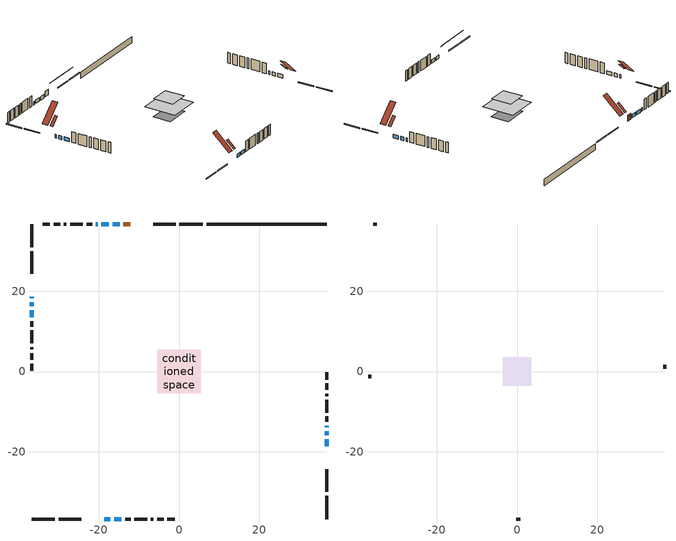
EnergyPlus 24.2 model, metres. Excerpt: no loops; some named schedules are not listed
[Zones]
conditioned space
 floor adiabatic (AdiabaticFloorConstruction): -5.47,-5.47 -5.47,5.47 5.47,5.47 5.47,-5.47 z1.62
 floor foundation (Slab1 construction): -4.34,-3.13 -4.34,3.13 4.34,3.13 4.34,-3.13 z-1.73
 wall outside (RimJoist1 construction): 5.93,36.74 0.1,36.74 / -36.74,-36.74 -30.91,-36.74 / -36.74,36.74 -36.74,30.91 / 36.74,-36.74 36.74,-30.91 z0.4:0.7
 wall outside (RimJoist2 construction): -0.83,36.74 -6.43,36.74 / -29.98,-36.74 -24.38,-36.74 / -36.74,29.98 -36.74,24.38 / 36.74,-29.98 36.74,-24.38 z0.4:0.7
 wall outside (AdiabaticWallConstruction 1): -12.17,36.74 -13.83,36.74 z0.4:2.43
 wall outside (AdiabaticWallConstruction): -18.63,-36.74 -17.08,-36.74 / -14.76,36.74 -16.54,36.74 / 36.74,-18.63 36.74,-16.85 / -36.74,18.63 -36.74,18.22 / -17.47,36.74 -19.31,36.74 / -20.24,36.74 -20.69,36.74 / 36.74,-15.93 36.74,-14.87 / 36.74,-13.95 36.74,-13.5 / -36.74,17.29 -36.74,16.22 / -36.74,15.3 -36.74,13.45 / -16.15,-36.74 -14.37,-36.74 z0.4:1.62
 wall outside (Wall1 construction): -21.61,36.74 -22.99,36.74 / -13.44,-36.74 -12.06,-36.74 / -36.74,12.53 -36.74,11.15 / 36.74,-12.57 36.74,-11.19 z0.4:4.06
 wall outside (Wall2 construction): -23.92,36.74 -27.13,36.74 / -11.14,-36.74 -7.92,-36.74 / -36.74,10.22 -36.74,7.01 / 36.74,-10.26 36.74,-7.05 z0.4:4.06
 wall outside (Wall3 construction): -28.06,36.74 -28.65,36.74 / -6.99,-36.74 -6.4,-36.74 / -36.74,6.08 -36.74,5.49 / 36.74,-6.12 36.74,-5.53 z0.4:4.06
 wall outside (Wall4 construction): -29.58,36.74 -31.25,36.74 / -5.47,-36.74 -3.8,-36.74 / -36.74,4.56 -36.74,2.89 / 36.74,-4.6 36.74,-2.93 z0.4:4.06
 wall outside (Wall5 construction): -32.18,36.74 -33.96,36.74 / -2.87,-36.74 -1.09,-36.74 / -36.74,1.96 -36.74,0.18 / 36.74,-2 36.74,-0.22 z0.4:4.06
 wall foundation (FoundationWall1 construction): 36.74,36.74 6.86,36.74 z-1.73:0.4
 window (WindowConstruction): -18.63,-36.74 -17.08,-36.74 z0.4:1.62
 window (WindowConstruction 8): -14.76,36.74 -16.54,36.74 z0.4:1.62
 window (WindowConstruction 9): 36.74,-18.63 36.74,-16.85 z0.4:1.62
 window (WindowConstruction 10): -36.74,18.63 -36.74,18.22 z0.4:1.62
 window (WindowConstruction 1): -17.47,36.74 -19.31,36.74 z0.4:1.62
 window (WindowConstruction 2): -20.24,36.74 -20.69,36.74 z0.4:1.62
 window (WindowConstruction 3): 36.74,-15.92 36.74,-14.87 z0.4:1.62
 window (WindowConstruction 4): 36.74,-13.94 36.74,-13.5 z0.4:1.62
 window (WindowConstruction 5): -36.74,17.29 -36.74,16.22 z0.4:1.62
 window (WindowConstruction 6): -36.74,15.3 -36.74,13.46 z0.4:1.62
 window (WindowConstruction 7): -16.15,-36.74 -14.37,-36.74 z0.4:1.62
 door (Door): -12.18,36.74 -13.83,36.74 z0.4:2.43
 ceiling adiabatic (AdiabaticFloorConstruction): 5.47,-5.47 5.47,5.47 -5.47,5.47 -5.47,-5.47 z1.62
 roof outside (Roof2 construction): -11.25,36.74,4.06 -11.25,34,6.56 -10.32,34,6.56 -10.32,36.74,4.06; -19.56,-36.74,4.06 -19.56,-34,6.56 -20.49,-34,6.56 -20.49,-36.74,4.06; -36.74,19.56,4.06 -34,19.56,6.56 -34,20.49,6.56 -36.74,20.49,4.06; 36.74,-19.56,4.06 34,-19.56,6.56 34,-20.49,6.56 36.74,-20.49,4.06
attic - vented
 floor to conditioned space (Floor1 construction Reversed): -3.49,-3.49 -3.49,3.49 3.49,3.49 3.49,-3.49 z4.06
 wall outside (Wall6 construction): -34.89,36.74 -35.81,36.74 / -0.16,-36.74 0.75,-36.74 / -36.74,-0.75 -36.74,-1.67 / 36.74,0.71 36.74,1.62 z0.4:4.06
 roof outside (Roof1 construction): -9.39,36.74,4.06 -9.39,30.75,9.55 -7.36,30.75,9.55 -7.36,36.74,4.06; -21.42,-36.74,4.06 -21.42,-30.75,9.55 -23.45,-30.75,9.55 -23.45,-36.74,4.06; -36.74,21.42,4.06 -30.75,21.42,9.55 -30.75,23.45,9.55 -36.74,23.45,4.06; 36.74,-21.42,4.06 30.75,-21.42,9.55 30.75,-23.45,9.55 36.74,-23.45,4.06
[Building]
Building 1: Terrain=Suburbs
[Site:Location]
Prince Albert AP_SK: Latitude {deg}=53.21; Longitude {deg}=-105.67; Time Zone {hr}=-6; Elevation {m}=428; Keep Site Location Information=Yes
[Site:GroundTemperature:Shallow]
-5.03068, -7.78458, -8.00512, -6.69825, -1.45193, 3.76996, 8.29705, 11.1649, 11.4085, 9.07601, 4.66436, -0.397337
[Site:WaterMainsTemperature]
Calculation Method=Schedule; Temperature Schedule=mains temperature schedule
[Material] Roughness=Rough; Thermal Absorptance=0.9
Name | Thickness {m} | Conductivity {W/m-K} | Density {kg/m3} | Specific Heat {J/kg-K} | Solar Absorptance | Visible Absorptance
asphalt or fiberglass shingles | 0.00635 | 0.162714 | 1121.4 | 1465.45 | 0.84 | 0.84
ceiling loosefill ins | 0.254 | 0.0480833 | 16.02 | 1046.75 | 0.7 | 0.7
ceiling stud and cavity | 0.1397 | 0.221611 | 65.682 | 1177.47 | 0.7 | 0.7
concrete 4.0 in. | 0.1016 | 1.803125 | 2242.8 | 837.4 | 0.7 | 0.7
concrete 8.0 in. | 0.2032 | 1.803125 | 2242.8 | 837.4 | 0.7 | 0.7
door material | 0.04445 | 0.188738 | 512.64 | 1214.23 | 0.7 | 0.7
floor covering | 0.0127 | 0.0433444 | 54.468 | 1339.84 | 0.6 | 0.6
floor rigid ins; wall rigid ins | 0.512978 | 0.029427 | 32.04 | 1214.23 | 0.7 | 0.7
floor stud and cavity | 0.1397 | 1.75129 | 37.0049 | 1207.88 | 0.7 | 0.7
furniture material conditioned space 1 | 0.1524 | 0.115458 | 640.8 | 1214.23 | 0.6 | 0.6
gypsum board | 0.0127 | 0.160291 | 801 | 837.4 | 0.6 | 0.6
osb sheathing 0.5 in. | 0.0127 | 0.115458 | 512.64 | 1214.23 | 0.7 | 0.7
osb sheathing 0.75 in. | 0.01905 | 0.115458 | 512.64 | 1214.23 | 0.7 | 0.7
osb sheathing 2.0 in. | 0.0508 | 0.115458 | 512.64 | 1214.23 | 0.7 | 0.7
rim joist stud and cavity | 0.0508 | 0.0495211 | 125.044 | 1163.47 | 0.6 | 0.6
rim joist stud and cavity 1 | 0.0508 | 0.271007 | 50.32683 | 1063.81 | 0.6 | 0.6
roof stud and cavity | 0.2032 | 0.15507 | 78.34581 | 1123.46 | 0.7 | 0.7
wall stud and cavity | 0.1397 | 1.20227 | 139.0536 | 1170.24 | 0.7 | 0.7
wall stud and cavity 1 | 0.1397 | 0.112697 | 139.0536 | 1170.24 | 0.7 | 0.7
wall stud and cavity 2 | 0.1397 | 1.1669 | 139.0536 | 1170.24 | 0.7 | 0.7
wall stud and cavity 3 | 0.1397 | 0.113341 | 139.0536 | 1170.24 | 0.7 | 0.7
wall stud and cavity 4 | 0.1397 | 0.113829 | 139.0536 | 1170.24 | 0.7 | 0.7
wall stud and cavity 5 | 0.0889 | 6.1454 | 50.32683 | 1063.81 | 0.6 | 0.6
wall stud and cavity 6 | 0.0889 | 0.380278 | 52.3479 | 1209.89 | 0.7 | 0.7
wall stud and cavity 7 | 0.0889 | 0.391764 | 83.0341 | 1211.67 | 0.7 | 0.7
wood siding | 0.0254 | 0.102417 | 544.68 | 1172.36 | 0 | 0
wood siding 1 | 0.00254 | 0.102417 | 544.68 | 1172.36 | 0 | 0
wood siding 2; wood siding 3; wood siding 4 | 0.0254 | 0.102417 | 544.68 | 1172.36 | 0.7 | 0.7
[WindowMaterial:SimpleGlazingSystem]
Name | U-Factor {W/m2-K} | Solar Heat Gain Coefficient
WindowMaterial | 2.78222 | 0.67
WindowMaterial 1 | 2.78563 | 0.68
WindowMaterial 2 | 2.75553 | 0.6
WindowMaterial 3 | 5.6621 | 0.74
WindowMaterial 4 | 2.77768 | 0.66
WindowMaterial 5 | 3.86047 | 0.68
WindowMaterial 6 | 1.765858 | 0.54
WindowMaterial 7 | 2.7561 | 0.6
[Construction]
AdiabaticFloorConstruction: floor stud and cavity, floor rigid ins, osb sheathing 0.75 in., floor covering
AdiabaticWallConstruction: wood siding 3, wall rigid ins, wall stud and cavity 6, gypsum board
AdiabaticWallConstruction 1: wood siding 4, wall rigid ins, wall stud and cavity 6, gypsum board
Door: door material
Floor1 construction Reversed: gypsum board, ceiling stud and cavity, ceiling loosefill ins
FoundationWall1 construction: concrete 8.0 in.
furniture construction conditioned space 1: furniture material conditioned space 1
PartitionWallConstruction: gypsum board, wall stud and cavity 7, gypsum board
RimJoist1 construction: wood siding 2, osb sheathing 2.0 in., rim joist stud and cavity
RimJoist2 construction: wood siding 2, rim joist stud and cavity 1
Roof1 construction: asphalt or fiberglass shingles
Roof2 construction: asphalt or fiberglass shingles, osb sheathing 0.75 in., roof stud and cavity, gypsum board
Slab1 construction: concrete 4.0 in.
Wall1 construction: wood siding, osb sheathing 0.5 in., wall stud and cavity, gypsum board
Wall2 construction: wood siding, osb sheathing 0.5 in., wall stud and cavity 1, gypsum board
Wall3 construction: wood siding, osb sheathing 0.5 in., wall stud and cavity 2, gypsum board
Wall4 construction: wood siding, osb sheathing 0.5 in., wall stud and cavity 3, gypsum board
Wall5 construction: wood siding, osb sheathing 0.5 in., wall stud and cavity 4, gypsum board
Wall6 construction: wood siding 1, wall stud and cavity 5
WindowConstruction: WindowMaterial
WindowConstruction 1; WindowConstruction 6: WindowMaterial 1
WindowConstruction 10: WindowMaterial 7
WindowConstruction 2; WindowConstruction 4: WindowMaterial 2
WindowConstruction 3: WindowMaterial 3
WindowConstruction 5: WindowMaterial 4
WindowConstruction 7; WindowConstruction 8: WindowMaterial 5
WindowConstruction 9: WindowMaterial 6
[Zone] Multiplier=1; Part of Total Floor Area=Yes
Name | Volume {m3}
attic - vented | 38.2511
conditioned space | 435.4
[Space]
Name | Zone | Volume {m3}
attic - vented 1 | attic - vented | 38.2511
conditioned space 1 | conditioned space | 435.4
[ZoneInfiltration:EffectiveLeakageArea]
infil attic - vented 1: Zone or Space=attic - vented 1; Schedule=Always On Discrete; Effective Air Leakage Area {cm2}=1718.12; Stack Coefficient=0.00063619; Wind Coefficient=1.70417e-05
[ZoneMixing]
whole house fan mix: Zone or Space=attic - vented; Schedule=Always On Continuous; Design Flow Rate Calculation Method=Flow/Zone; Design Flow Rate {m3/s}=0; Source Zone or Space=conditioned space
[SurfaceProperty:ExposedFoundationPerimeter]
Slab1: Exposed Perimeter Calculation Method=TotalExposedPerimeter; Total Exposed Perimeter {m}=29.88
[InternalMass] Zone or ZoneList=conditioned space; Space or SpaceList=conditioned space 1
Name | Construction | Surface Area {m2}
furniture mass conditioned space 1 | furniture construction conditioned space 1 | 69.6849
partition wall mass | PartitionWallConstruction | 174.212
[Lights]
interior lighting: Zone or ZoneList or Space or SpaceList=conditioned space 1; Schedule=interior lighting schedule; Design Level Calculation Method=LightingLevel; Lighting Level {W}=343.2; Return Air Fraction=0; Fraction Radiant=0.6; Fraction Visible=0.2; Fraction Replaceable=1
[People]
occupants: Zone or ZoneList or Space or SpaceList=conditioned space 1; Number of People Schedule=occupants schedule; Number of People Calculation Method=People; Number of People=3; Fraction Radiant=0.314171; Sensible Heat Fraction=0.56303; Activity Level Schedule=occupants activity schedule; Carbon Dioxide Generation Rate {m3/s-W}=0; Enable ASHRAE 55 Comfort Warnings=No; Mean Radiant Temperature Calculation Type=EnclosureAveraged
[ElectricEquipment] Zone or ZoneList or Space or SpaceList=conditioned space 1; Design Level Calculation Method=EquipmentLevel
Name | Schedule | Design Level {W} | Fraction Latent | Fraction Radiant | Fraction Lost
clothes dryer | clothes dryer schedule | 140.772 | 0.015 | 0.081 | 0.85
clothes washer | clothes washer schedule | 32.1985 | 0.03 | 0.162 | 0.7
cooking range | cooking range schedule | 215.147 | 0.08 | 0.432 | 0.2
dishwasher | dishwasher schedule | 66.8632 | 0.3 | 0.18 | 0.4
fridge | fridge schedule | 72.9452 | 0 | 0.6 | 0
mech vent house fan | mech vent house fan schedule | 0 | 0 | 0 | 1
mech vent house fan cfis | mech vent house fan cfis schedule | 0 | 0 | 0 | 0
misc plug loads | misc plug loads schedule | 494.7 | 0.045 | 0.513 | 0.1
whole house fan | Always On Discrete | 0 | 0 | 0 | 1
[OtherEquipment] Zone or ZoneList or Space or SpaceList=conditioned space 1; Design Level Calculation Method=EquipmentLevel
Name | Fuel Type | Schedule | Design Level {W} | Fraction Latent | Fraction Radiant | Fraction Lost
clothes dryer 1 | Electricity | clothes dryer schedule | 0 | 0.015 | 0.081 | 0.85
cooking range 1 | Electricity | cooking range schedule | 0 | 0.08 | 0.432 | 0.2
general water use latent | None | general water use schedule | 62.594 | 1 | 0 | 0
general water use sensible | None | general water use schedule | -61.6891 | 0 | 0.6 | 0
mech vent house fan latent load | None | Always On Discrete | 0 | 1 | 0 | 0
mech vent house fan sensible load | None | Always On Discrete | 0 | 0 | 0 | 0
water heater energy adjustment1 | NaturalGas | Always On Discrete | 0.01 | 0 | 0 | 1
[ZoneInfiltration:DesignFlowRate] Zone or ZoneList or Space or SpaceList=conditioned space 1; Schedule=Always On Discrete; Design Flow Rate Calculation Method=Flow/Zone; Design Flow Rate {m3/s}=0
infil flow; natural vent flow; whole house fan flow
[Foundation:Kiva]
Foundation Kiva 1: Initial Indoor Air Temperature {C}=21; Wall Height Above Grade {m}=0.399989; Wall Depth Below Slab {m}=0.2032
[Foundation:Kiva:Settings]
Soil Conductivity {W/m-K}=0.849921; Soil Density {kg/m3}=1842.3; Soil Specific Heat {J/kg-K}=418.7; Ground Solar Absorptivity=0.9; Ground Thermal Absorptivity=0.9; Ground Surface Roughness {m}=0.03; Far-Field Width {m}=40; Deep-Ground Boundary Condition=ZeroFlux; Deep-Ground Depth {m}=40; Minimum Cell Dimension {m}=0.2; Maximum Cell Growth Coefficient=3; Simulation Timestep=Timestep
[Exterior:Lights]
exterior lighting: Schedule=exterior lighting schedule; Design Level {W}=75.6
[Schedule:Constant]
Name | Hourly Value
Always On Continuous; mech vent house fan schedule; mech vent house fan cfis schedule; Always On Discrete | 1
occupants activity schedule | 117.228
fridge schedule | 0
[Schedule:Day:Interval]
interior lighting schedule day: No, 01:00, 0.108182, 04:00, 0.0901515, 05:00, 0.0991667, 06:00, 0.162273, 07:00, 0.270455, 08:00, 0.342576, 10:00, 0.369621, 11:00, 0.351591, 12:00, 0.333561, 13:00, 0.324545, 14:00, 0.31553, 15:00, 0.333561, 16:00, 0.369621, 17:00, 0.450758, 18:00, 0.585985, 19:00, 0.775303, 20:00, 0.955606, 21:00, 0.991667, 22:00, 0.712197, 23:00, 0.360606, 24:00, 0.162273
interior lighting schedule default day: No, 24:00, 0
[Schedule:Week:Daily]
interior lighting schedule Week Rule - Jan1-Jan27: interior lighting schedule day, interior lighting schedule day, interior lighting schedule day, interior lighting schedule day, interior lighting schedule day, interior lighting schedule day, interior lighting schedule day, interior lighting schedule default day, interior lighting schedule default day, interior lighting schedule default day, interior lighting schedule default day, interior lighting schedule default day
interior lighting schedule Week Rule - Jan28-Feb3: interior lighting schedule day, interior lighting schedule day, interior lighting schedule day, interior lighting schedule day, interior lighting schedule day 1, interior lighting schedule day 1, interior lighting schedule day 1, interior lighting schedule default day, interior lighting schedule default day, interior lighting schedule default day, interior lighting schedule default day, interior lighting schedule default day
interior lighting schedule Week Rule - Feb4-Feb24: interior lighting schedule day 1, interior lighting schedule day 1, interior lighting schedule day 1, interior lighting schedule day 1, interior lighting schedule day 1, interior lighting schedule day 1, interior lighting schedule day 1, interior lighting schedule default day, interior lighting schedule default day, interior lighting schedule default day, interior lighting schedule default day, interior lighting schedule default day
interior lighting schedule Week Rule - Feb25-Mar3: interior lighting schedule day 1, interior lighting schedule day 1, interior lighting schedule day 1, interior lighting schedule day 1, interior lighting schedule day 2, interior lighting schedule day 2, interior lighting schedule day 2, interior lighting schedule default day, interior lighting schedule default day, interior lighting schedule default day, interior lighting schedule default day, interior lighting schedule default day
interior lighting schedule Week Rule - Mar4-Mar31: interior lighting schedule day 2, interior lighting schedule day 2, interior lighting schedule day 2, interior lighting schedule day 2, interior lighting schedule day 2, interior lighting schedule day 2, interior lighting schedule day 2, interior lighting schedule default day, interior lighting schedule default day, interior lighting schedule default day, interior lighting schedule default day, interior lighting schedule default day
interior lighting schedule Week Rule - Apr1-Apr28: interior lighting schedule day 3, interior lighting schedule day 3, interior lighting schedule day 3, interior lighting schedule day 3, interior lighting schedule day 3, interior lighting schedule day 3, interior lighting schedule day 3, interior lighting schedule default day, interior lighting schedule default day, interior lighting schedule default day, interior lighting schedule default day, interior lighting schedule default day
interior lighting schedule Week Rule - Apr29-May5: interior lighting schedule day 3, interior lighting schedule day 3, interior lighting schedule day 4, interior lighting schedule day 4, interior lighting schedule day 4, interior lighting schedule day 4, interior lighting schedule day 4, interior lighting schedule default day, interior lighting schedule default day, interior lighting schedule default day, interior lighting schedule default day, interior lighting schedule default day
interior lighting schedule Week Rule - May6-May26: interior lighting schedule day 4, interior lighting schedule day 4, interior lighting schedule day 4, interior lighting schedule day 4, interior lighting schedule day 4, interior lighting schedule day 4, interior lighting schedule day 4, interior lighting schedule default day, interior lighting schedule default day, interior lighting schedule default day, interior lighting schedule default day, interior lighting schedule default day
interior lighting schedule Week Rule - May27-Jun2: interior lighting schedule day 4, interior lighting schedule day 4, interior lighting schedule day 4, interior lighting schedule day 4, interior lighting schedule day 4, interior lighting schedule day 5, interior lighting schedule day 5, interior lighting schedule default day, interior lighting schedule default day, interior lighting schedule default day, interior lighting schedule default day, interior lighting schedule default day
interior lighting schedule Week Rule - Jun3-Jun30: interior lighting schedule day 5, interior lighting schedule day 5, interior lighting schedule day 5, interior lighting schedule day 5, interior lighting schedule day 5, interior lighting schedule day 5, interior lighting schedule day 5, interior lighting schedule default day, interior lighting schedule default day, interior lighting schedule default day, interior lighting schedule default day, interior lighting schedule default day
interior lighting schedule Week Rule - Jul1-Jul28: interior lighting schedule day 6, interior lighting schedule day 6, interior lighting schedule day 6, interior lighting schedule day 6, interior lighting schedule day 6, interior lighting schedule day 6, interior lighting schedule day 6, interior lighting schedule default day, interior lighting schedule default day, interior lighting schedule default day, interior lighting schedule default day, interior lighting schedule default day
interior lighting schedule Week Rule - Jul29-Aug4: interior lighting schedule day 6, interior lighting schedule day 6, interior lighting schedule day 6, interior lighting schedule day 7, interior lighting schedule day 7, interior lighting schedule day 7, interior lighting schedule day 7, interior lighting schedule default day, interior lighting schedule default day, interior lighting schedule default day, interior lighting schedule default day, interior lighting schedule default day
interior lighting schedule Week Rule - Aug5-Aug25: interior lighting schedule day 7, interior lighting schedule day 7, interior lighting schedule day 7, interior lighting schedule day 7, interior lighting schedule day 7, interior lighting schedule day 7, interior lighting schedule day 7, interior lighting schedule default day, interior lighting schedule default day, interior lighting schedule default day, interior lighting schedule default day, interior lighting schedule default day
interior lighting schedule Week Rule - Aug26-Sep1: interior lighting schedule day 7, interior lighting schedule day 7, interior lighting schedule day 7, interior lighting schedule day 7, interior lighting schedule day 7, interior lighting schedule day 7, interior lighting schedule day 8, interior lighting schedule default day, interior lighting schedule default day, interior lighting schedule default day, interior lighting schedule default day, interior lighting schedule default day
interior lighting schedule Week Rule - Sep2-Sep29: interior lighting schedule day 8, interior lighting schedule day 8, interior lighting schedule day 8, interior lighting schedule day 8, interior lighting schedule day 8, interior lighting schedule day 8, interior lighting schedule day 8, interior lighting schedule default day, interior lighting schedule default day, interior lighting schedule default day, interior lighting schedule default day, interior lighting schedule default day
interior lighting schedule Week Rule - Sep30-Oct6: interior lighting schedule day 8, interior lighting schedule day 9, interior lighting schedule day 9, interior lighting schedule day 9, interior lighting schedule day 9, interior lighting schedule day 9, interior lighting schedule day 9, interior lighting schedule default day, interior lighting schedule default day, interior lighting schedule default day, interior lighting schedule default day, interior lighting schedule default day
interior lighting schedule Week Rule - Oct7-Oct27: interior lighting schedule day 9, interior lighting schedule day 9, interior lighting schedule day 9, interior lighting schedule day 9, interior lighting schedule day 9, interior lighting schedule day 9, interior lighting schedule day 9, interior lighting schedule default day, interior lighting schedule default day, interior lighting schedule default day, interior lighting schedule default day, interior lighting schedule default day
interior lighting schedule Week Rule - Oct28-Nov3: interior lighting schedule day 9, interior lighting schedule day 9, interior lighting schedule day 9, interior lighting schedule day 9, interior lighting schedule day 10, interior lighting schedule day 10, interior lighting schedule day 10, interior lighting schedule default day, interior lighting schedule default day, interior lighting schedule default day, interior lighting schedule default day, interior lighting schedule default day
interior lighting schedule Week Rule - Nov4-Nov24: interior lighting schedule day 10, interior lighting schedule day 10, interior lighting schedule day 10, interior lighting schedule day 10, interior lighting schedule day 10, interior lighting schedule day 10, interior lighting schedule day 10, interior lighting schedule default day, interior lighting schedule default day, interior lighting schedule default day, interior lighting schedule default day, interior lighting schedule default day
interior lighting schedule Week Rule - Nov25-Dec1: interior lighting schedule day 10, interior lighting schedule day 10, interior lighting schedule day 10, interior lighting schedule day 10, interior lighting schedule day 10, interior lighting schedule day 10, interior lighting schedule day 11, interior lighting schedule default day, interior lighting schedule default day, interior lighting schedule default day, interior lighting schedule default day, interior lighting schedule default day
interior lighting schedule Week Rule - Dec2-Dec31: interior lighting schedule day 11, interior lighting schedule day 11, interior lighting schedule day 11, interior lighting schedule day 11, interior lighting schedule day 11, interior lighting schedule day 11, interior lighting schedule day 11, interior lighting schedule default day, interior lighting schedule default day, interior lighting schedule default day, interior lighting schedule default day, interior lighting schedule default day
occupants schedule Week Rule - Jan1-Dec31: occupants schedule day, occupants schedule day, occupants schedule day, occupants schedule day, occupants schedule day, occupants schedule day, occupants schedule day, occupants schedule default day, occupants schedule default day, occupants schedule default day, occupants schedule default day, occupants schedule default day
clothes dryer schedule Week Rule - Jan1-Dec31: clothes dryer schedule day, clothes dryer schedule day, clothes dryer schedule day, clothes dryer schedule day, clothes dryer schedule day, clothes dryer schedule day, clothes dryer schedule day, clothes dryer schedule default day, clothes dryer schedule default day, clothes dryer schedule default day, clothes dryer schedule default day, clothes dryer schedule default day
clothes washer schedule Week Rule - Jan1-Dec31: clothes washer schedule day, clothes washer schedule day, clothes washer schedule day, clothes washer schedule day, clothes washer schedule day, clothes washer schedule day, clothes washer schedule day, clothes washer schedule default day, clothes washer schedule default day, clothes washer schedule default day, clothes washer schedule default day, clothes washer schedule default day
cooking range schedule Week Rule - Jan1-Dec31: cooking range schedule day, cooking range schedule day, cooking range schedule day, cooking range schedule day, cooking range schedule day, cooking range schedule day, cooking range schedule day, cooking range schedule default day, cooking range schedule default day, cooking range schedule default day, cooking range schedule default day, cooking range schedule default day
dishwasher schedule Week Rule - Jan1-Dec31: dishwasher schedule day, dishwasher schedule day, dishwasher schedule day, dishwasher schedule day, dishwasher schedule day, dishwasher schedule day, dishwasher schedule day, dishwasher schedule default day, dishwasher schedule default day, dishwasher schedule default day, dishwasher schedule default day, dishwasher schedule default day
misc plug loads schedule Week Rule - Jan1-Dec31: misc plug loads schedule day, misc plug loads schedule day, misc plug loads schedule day, misc plug loads schedule day, misc plug loads schedule day, misc plug loads schedule day, misc plug loads schedule day, misc plug loads schedule default day, misc plug loads schedule default day, misc plug loads schedule default day, misc plug loads schedule default day, misc plug loads schedule default day
general water use schedule Week Rule - Jan1-Dec31: general water use schedule day, general water use schedule day, general water use schedule day, general water use schedule day, general water use schedule day, general water use schedule day, general water use schedule day, general water use schedule default day, general water use schedule default day, general water use schedule default day, general water use schedule default day, general water use schedule default day
exterior lighting schedule Week Rule - Jan1-Jan27: exterior lighting schedule day, exterior lighting schedule day, exterior lighting schedule day, exterior lighting schedule day, exterior lighting schedule day, exterior lighting schedule day, exterior lighting schedule day, exterior lighting schedule default day, exterior lighting schedule default day, exterior lighting schedule default day, exterior lighting schedule default day, exterior lighting schedule default day
exterior lighting schedule Week Rule - Jan28-Feb3: exterior lighting schedule day, exterior lighting schedule day, exterior lighting schedule day, exterior lighting schedule day, exterior lighting schedule day 1, exterior lighting schedule day 1, exterior lighting schedule day 1, exterior lighting schedule default day, exterior lighting schedule default day, exterior lighting schedule default day, exterior lighting schedule default day, exterior lighting schedule default day
exterior lighting schedule Week Rule - Feb4-Feb24: exterior lighting schedule day 1, exterior lighting schedule day 1, exterior lighting schedule day 1, exterior lighting schedule day 1, exterior lighting schedule day 1, exterior lighting schedule day 1, exterior lighting schedule day 1, exterior lighting schedule default day, exterior lighting schedule default day, exterior lighting schedule default day, exterior lighting schedule default day, exterior lighting schedule default day
exterior lighting schedule Week Rule - Feb25-Mar3: exterior lighting schedule day 1, exterior lighting schedule day 1, exterior lighting schedule day 1, exterior lighting schedule day 1, exterior lighting schedule day 2, exterior lighting schedule day 2, exterior lighting schedule day 2, exterior lighting schedule default day, exterior lighting schedule default day, exterior lighting schedule default day, exterior lighting schedule default day, exterior lighting schedule default day
exterior lighting schedule Week Rule - Mar4-Mar31: exterior lighting schedule day 2, exterior lighting schedule day 2, exterior lighting schedule day 2, exterior lighting schedule day 2, exterior lighting schedule day 2, exterior lighting schedule day 2, exterior lighting schedule day 2, exterior lighting schedule default day, exterior lighting schedule default day, exterior lighting schedule default day, exterior lighting schedule default day, exterior lighting schedule default day
exterior lighting schedule Week Rule - Apr1-Apr28: exterior lighting schedule day 3, exterior lighting schedule day 3, exterior lighting schedule day 3, exterior lighting schedule day 3, exterior lighting schedule day 3, exterior lighting schedule day 3, exterior lighting schedule day 3, exterior lighting schedule default day, exterior lighting schedule default day, exterior lighting schedule default day, exterior lighting schedule default day, exterior lighting schedule default day
exterior lighting schedule Week Rule - Apr29-May5: exterior lighting schedule day 3, exterior lighting schedule day 3, exterior lighting schedule day 4, exterior lighting schedule day 4, exterior lighting schedule day 4, exterior lighting schedule day 4, exterior lighting schedule day 4, exterior lighting schedule default day, exterior lighting schedule default day, exterior lighting schedule default day, exterior lighting schedule default day, exterior lighting schedule default day
exterior lighting schedule Week Rule - May6-May26: exterior lighting schedule day 4, exterior lighting schedule day 4, exterior lighting schedule day 4, exterior lighting schedule day 4, exterior lighting schedule day 4, exterior lighting schedule day 4, exterior lighting schedule day 4, exterior lighting schedule default day, exterior lighting schedule default day, exterior lighting schedule default day, exterior lighting schedule default day, exterior lighting schedule default day
exterior lighting schedule Week Rule - May27-Jun2: exterior lighting schedule day 4, exterior lighting schedule day 4, exterior lighting schedule day 4, exterior lighting schedule day 4, exterior lighting schedule day 4, exterior lighting schedule day 5, exterior lighting schedule day 5, exterior lighting schedule default day, exterior lighting schedule default day, exterior lighting schedule default day, exterior lighting schedule default day, exterior lighting schedule default day
exterior lighting schedule Week Rule - Jun3-Jun30: exterior lighting schedule day 5, exterior lighting schedule day 5, exterior lighting schedule day 5, exterior lighting schedule day 5, exterior lighting schedule day 5, exterior lighting schedule day 5, exterior lighting schedule day 5, exterior lighting schedule default day, exterior lighting schedule default day, exterior lighting schedule default day, exterior lighting schedule default day, exterior lighting schedule default day
exterior lighting schedule Week Rule - Jul1-Jul28: exterior lighting schedule day 6, exterior lighting schedule day 6, exterior lighting schedule day 6, exterior lighting schedule day 6, exterior lighting schedule day 6, exterior lighting schedule day 6, exterior lighting schedule day 6, exterior lighting schedule default day, exterior lighting schedule default day, exterior lighting schedule default day, exterior lighting schedule default day, exterior lighting schedule default day
exterior lighting schedule Week Rule - Jul29-Aug4: exterior lighting schedule day 6, exterior lighting schedule day 6, exterior lighting schedule day 6, exterior lighting schedule day 7, exterior lighting schedule day 7, exterior lighting schedule day 7, exterior lighting schedule day 7, exterior lighting schedule default day, exterior lighting schedule default day, exterior lighting schedule default day, exterior lighting schedule default day, exterior lighting schedule default day
exterior lighting schedule Week Rule - Aug5-Aug25: exterior lighting schedule day 7, exterior lighting schedule day 7, exterior lighting schedule day 7, exterior lighting schedule day 7, exterior lighting schedule day 7, exterior lighting schedule day 7, exterior lighting schedule day 7, exterior lighting schedule default day, exterior lighting schedule default day, exterior lighting schedule default day, exterior lighting schedule default day, exterior lighting schedule default day
exterior lighting schedule Week Rule - Aug26-Sep1: exterior lighting schedule day 7, exterior lighting schedule day 7, exterior lighting schedule day 7, exterior lighting schedule day 7, exterior lighting schedule day 7, exterior lighting schedule day 7, exterior lighting schedule day 8, exterior lighting schedule default day, exterior lighting schedule default day, exterior lighting schedule default day, exterior lighting schedule default day, exterior lighting schedule default day
exterior lighting schedule Week Rule - Sep2-Sep29: exterior lighting schedule day 8, exterior lighting schedule day 8, exterior lighting schedule day 8, exterior lighting schedule day 8, exterior lighting schedule day 8, exterior lighting schedule day 8, exterior lighting schedule day 8, exterior lighting schedule default day, exterior lighting schedule default day, exterior lighting schedule default day, exterior lighting schedule default day, exterior lighting schedule default day
exterior lighting schedule Week Rule - Sep30-Oct6: exterior lighting schedule day 8, exterior lighting schedule day 9, exterior lighting schedule day 9, exterior lighting schedule day 9, exterior lighting schedule day 9, exterior lighting schedule day 9, exterior lighting schedule day 9, exterior lighting schedule default day, exterior lighting schedule default day, exterior lighting schedule default day, exterior lighting schedule default day, exterior lighting schedule default day
exterior lighting schedule Week Rule - Oct7-Oct27: exterior lighting schedule day 9, exterior lighting schedule day 9, exterior lighting schedule day 9, exterior lighting schedule day 9, exterior lighting schedule day 9, exterior lighting schedule day 9, exterior lighting schedule day 9, exterior lighting schedule default day, exterior lighting schedule default day, exterior lighting schedule default day, exterior lighting schedule default day, exterior lighting schedule default day
exterior lighting schedule Week Rule - Oct28-Nov3: exterior lighting schedule day 9, exterior lighting schedule day 9, exterior lighting schedule day 9, exterior lighting schedule day 9, exterior lighting schedule day 10, exterior lighting schedule day 10, exterior lighting schedule day 10, exterior lighting schedule default day, exterior lighting schedule default day, exterior lighting schedule default day, exterior lighting schedule default day, exterior lighting schedule default day
exterior lighting schedule Week Rule - Nov4-Nov24: exterior lighting schedule day 10, exterior lighting schedule day 10, exterior lighting schedule day 10, exterior lighting schedule day 10, exterior lighting schedule day 10, exterior lighting schedule day 10, exterior lighting schedule day 10, exterior lighting schedule default day, exterior lighting schedule default day, exterior lighting schedule default day, exterior lighting schedule default day, exterior lighting schedule default day
exterior lighting schedule Week Rule - Nov25-Dec1: exterior lighting schedule day 10, exterior lighting schedule day 10, exterior lighting schedule day 10, exterior lighting schedule day 10, exterior lighting schedule day 10, exterior lighting schedule day 10, exterior lighting schedule day 11, exterior lighting schedule default day, exterior lighting schedule default day, exterior lighting schedule default day, exterior lighting schedule default day, exterior lighting schedule default day
exterior lighting schedule Week Rule - Dec2-Dec31: exterior lighting schedule day 11, exterior lighting schedule day 11, exterior lighting schedule day 11, exterior lighting schedule day 11, exterior lighting schedule day 11, exterior lighting schedule day 11, exterior lighting schedule day 11, exterior lighting schedule default day, exterior lighting schedule default day, exterior lighting schedule default day, exterior lighting schedule default day, exterior lighting schedule default day
[Schedule:Year]
interior lighting schedule: interior lighting schedule Week Rule - Jan1-Jan27, 1, 1, 1, 27, interior lighting schedule Week Rule - Jan28-Feb3, 1, 28, 2, 3, interior lighting schedule Week Rule - Feb4-Feb24, 2, 4, 2, 24, interior lighting schedule Week Rule - Feb25-Mar3, 2, 25, 3, 3, interior lighting schedule Week Rule - Mar4-Mar31, 3, 4, 3, 31, interior lighting schedule Week Rule - Apr1-Apr28, 4, 1, 4, 28, interior lighting schedule Week Rule - Apr29-May5, 4, 29, 5, 5, interior lighting schedule Week Rule - May6-May26, 5, 6, 5, 26, interior lighting schedule Week Rule - May27-Jun2, 5, 27, 6, 2, interior lighting schedule Week Rule - Jun3-Jun30, 6, 3, 6, 30, interior lighting schedule Week Rule - Jul1-Jul28, 7, 1, 7, 28, interior lighting schedule Week Rule - Jul29-Aug4, 7, 29, 8, 4, interior lighting schedule Week Rule - Aug5-Aug25, 8, 5, 8, 25, interior lighting schedule Week Rule - Aug26-Sep1, 8, 26, 9, 1, interior lighting schedule Week Rule - Sep2-Sep29, 9, 2, 9, 29, interior lighting schedule Week Rule - Sep30-Oct6, 9, 30, 10, 6, interior lighting schedule Week Rule - Oct7-Oct27, 10, 7, 10, 27, interior lighting schedule Week Rule - Oct28-Nov3, 10, 28, 11, 3, interior lighting schedule Week Rule - Nov4-Nov24, 11, 4, 11, 24, interior lighting schedule Week Rule - Nov25-Dec1, 11, 25, 12, 1, interior lighting schedule Week Rule - Dec2-Dec31, 12, 2, 12, 31
occupants schedule: occupants schedule Week Rule - Jan1-Dec31, 1, 1, 12, 31
clothes dryer schedule: clothes dryer schedule Week Rule - Jan1-Dec31, 1, 1, 12, 31
clothes washer schedule: clothes washer schedule Week Rule - Jan1-Dec31, 1, 1, 12, 31
cooking range schedule: cooking range schedule Week Rule - Jan1-Dec31, 1, 1, 12, 31
dishwasher schedule: dishwasher schedule Week Rule - Jan1-Dec31, 1, 1, 12, 31
misc plug loads schedule: misc plug loads schedule Week Rule - Jan1-Dec31, 1, 1, 12, 31
general water use schedule: general water use schedule Week Rule - Jan1-Dec31, 1, 1, 12, 31
exterior lighting schedule: exterior lighting schedule Week Rule - Jan1-Jan27, 1, 1, 1, 27, exterior lighting schedule Week Rule - Jan28-Feb3, 1, 28, 2, 3, exterior lighting schedule Week Rule - Feb4-Feb24, 2, 4, 2, 24, exterior lighting schedule Week Rule - Feb25-Mar3, 2, 25, 3, 3, exterior lighting schedule Week Rule - Mar4-Mar31, 3, 4, 3, 31, exterior lighting schedule Week Rule - Apr1-Apr28, 4, 1, 4, 28, exterior lighting schedule Week Rule - Apr29-May5, 4, 29, 5, 5, exterior lighting schedule Week Rule - May6-May26, 5, 6, 5, 26, exterior lighting schedule Week Rule - May27-Jun2, 5, 27, 6, 2, exterior lighting schedule Week Rule - Jun3-Jun30, 6, 3, 6, 30, exterior lighting schedule Week Rule - Jul1-Jul28, 7, 1, 7, 28, exterior lighting schedule Week Rule - Jul29-Aug4, 7, 29, 8, 4, exterior lighting schedule Week Rule - Aug5-Aug25, 8, 5, 8, 25, exterior lighting schedule Week Rule - Aug26-Sep1, 8, 26, 9, 1, exterior lighting schedule Week Rule - Sep2-Sep29, 9, 2, 9, 29, exterior lighting schedule Week Rule - Sep30-Oct6, 9, 30, 10, 6, exterior lighting schedule Week Rule - Oct7-Oct27, 10, 7, 10, 27, exterior lighting schedule Week Rule - Oct28-Nov3, 10, 28, 11, 3, exterior lighting schedule Week Rule - Nov4-Nov24, 11, 4, 11, 24, exterior lighting schedule Week Rule - Nov25-Dec1, 11, 25, 12, 1, exterior lighting schedule Week Rule - Dec2-Dec31, 12, 2, 12, 31
[Schedule:Compact]
mains temperature schedule: Through: 01/01, For: AllDays, Until: 24:00, 1.89278, Through: 01/02, For: AllDays, Until: 24:00, 1.81278, Through: 01/03, For: AllDays, Until: 24:00, 1.73389, Through: 01/04, For: AllDays, Until: 24:00, 1.65611, Through: 01/05, For: AllDays, Until: 24:00, 1.57889, Through: 01/06, For: AllDays, Until: 24:00, 1.50278, Through: 01/07, For: AllDays, Until: 24:00, 1.42722, Through: 01/08, For: AllDays, Until: 24:00, 1.35333, Through: 01/09, For: AllDays, Until: 24:00, 1.28056, Through: 01/10, For: AllDays, Until: 24:00, 1.20833, Through: 01/11, For: AllDays, Until: 24:00, 1.13722, Through: 01/12, For: AllDays, Until: 24:00, 1.06778, Through: 01/13, For: AllDays, Until: 24:00, 0.998889, Through: 01/14, For: AllDays, Until: 24:00, 0.931667, Through: 01/15, For: AllDays, Until: 24:00, 0.865, Through: 01/16, For: AllDays, Until: 24:00, 0.8, Through: 01/17, For: AllDays, Until: 24:00, 0.736111, Through: 01/18, For: AllDays, Until: 24:00, 0.673333, Through: 01/19, For: AllDays, Until: 24:00, 0.611667, Through: 01/20, For: AllDays, Until: 24:00, 0.551667, Through: 01/21, For: AllDays, Until: 24:00, 0.492778, Through: 01/22, For: AllDays, Until: 24:00, 0.435, Through: 01/23, For: AllDays, Until: 24:00, 0.378333, Through: 01/24, For: AllDays, Until: 24:00, 0.323333, Through: 01/25, For: AllDays, Until: 24:00, 0.27, Through: 01/26, For: AllDays, Until: 24:00, 0.217778, Through: 01/27, For: AllDays, Until: 24:00, 0.166667, Through: 01/28, For: AllDays, Until: 24:00, 0.117222, Through: 01/29, For: AllDays, Until: 24:00, 0.0688889, Through: 01/30, For: AllDays, Until: 24:00, 0.0222222, Through: 01/31, For: AllDays, Until: 24:00, 0, Through: 02/01, For: AllDays, Until: 24:00, 0, Through: 02/02, For: AllDays, Until: 24:00, 0, Through: 02/03, For: AllDays, Until: 24:00, 0, Through: 02/04, For: AllDays, Until: 24:00, 0, Through: 02/05, For: AllDays, Until: 24:00, 0, Through: 02/06, For: AllDays, Until: 24:00, 0, Through: 02/07, For: AllDays, Until: 24:00, 0, Through: 02/08, For: AllDays, Until: 24:00, 0, Through: 02/09, For: AllDays, Until: 24:00, 0, Through: 02/10, For: AllDays, Until: 24:00, 0, Through: 02/11, For: AllDays, Until: 24:00, 0, Through: 02/12, For: AllDays, Until: 24:00, 0, Through: 02/13, For: AllDays, Until: 24:00, 0, Through: 02/14, For: AllDays, Until: 24:00, 0, Through: 02/15, For: AllDays, Until: 24:00, 0, Through: 02/16, For: AllDays, Until: 24:00, 0, Through: 02/17, For: AllDays, Until: 24:00, 0, Through: 02/18, For: AllDays, Until: 24:00, 0, Through: 02/19, For: AllDays, Until: 24:00, 0, Through: 02/20, For: AllDays, Until: 24:00, 0, Through: 02/21, For: AllDays, Until: 24:00, 0, Through: 02/22, For: AllDays, Until: 24:00, 0, Through: 02/23, For: AllDays, Until: 24:00, 0, Through: 02/24, For: AllDays, Until: 24:00, 0, Through: 02/25, For: AllDays, Until: 24:00, 0, Through: 02/26, For: AllDays, Until: 24:00, 0, Through: 02/27, For: AllDays, Until: 24:00, 0, Through: 02/28, For: AllDays, Until: 24:00, 0, Through: 03/01, For: AllDays, Until: 24:00, 0, Through: 03/02, For: AllDays, Until: 24:00, 0, Through: 03/03, For: AllDays, Until: 24:00, 0, Through: 03/04, For: AllDays, Until: 24:00, 0, Through: 03/05, For: AllDays, Until: 24:00, 0, Through: 03/06, For: AllDays, Until: 24:00, 0, Through: 03/07, For: AllDays, Until: 24:00, 0, Through: 03/08, For: AllDays, Until: 24:00, 0, Through: 03/09, For: AllDays, Until: 24:00, 0, Through: 03/10, For: AllDays, Until: 24:00, 0, Through: 03/11, For: AllDays, Until: 24:00, 0, Through: 03/12, For: AllDays, Until: 24:00, 0, Through: 03/13, For: AllDays, Until: 24:00, 0, Through: 03/14, For: AllDays, Until: 24:00, 0, Through: 03/15, For: AllDays, Until: 24:00, 0, Through: 03/16, For: AllDays, Until: 24:00, 0, Through: 03/17, For: AllDays, Until: 24:00, 0, Through: 03/18, For: AllDays, Until: 24:00, 0, Through: 03/19, For: AllDays, Until: 24:00, 0, Through: 03/20, For: AllDays, Until: 24:00, 0, Through: 03/21, For: AllDays, Until: 24:00, 0, Through: 03/22, For: AllDays, Until: 24:00, 0, Through: 03/23, For: AllDays, Until: 24:00, 0, Through: 03/24, For: AllDays, Until: 24:00, 0, Through: 03/25, For: AllDays, Until: 24:00, 0, Through: 03/26, For: AllDays, Until: 24:00, 0, Through: 03/27, For: AllDays, Until: 24:00, 0, Through: 03/28, For: AllDays, Until: 24:00, 0, Through: 03/29, For: AllDays, Until: 24:00, 0.00222222, Through: 03/30, For: AllDays, Until: 24:00, 0.0483333, Through: 03/31, For: AllDays, Until: 24:00, 0.0961111, Through: 04/01, For: AllDays, Until: 24:00, 0.145, Through: 04/02, For: AllDays, Until: 24:00, 0.195, Through: 04/03, For: AllDays, Until: 24:00, 0.246667, Through: 04/04, For: AllDays, Until: 24:00, 0.3, Through: 04/05, For: AllDays, Until: 24:00, 0.354444, Through: 04/06, For: AllDays, Until: 24:00, 0.41, Through: 04/07, For: AllDays, Until: 24:00, 0.467222, Through: 04/08, For: AllDays, Until: 24:00, 0.525556, Through: 04/09, For: AllDays, Until: 24:00, 0.585, Through: 04/10, For: AllDays, Until: 24:00, 0.646111, Through: 04/11, For: AllDays, Until: 24:00, 0.708333, Through: 04/12, For: AllDays, Until: 24:00, 0.771667, Through: 04/13, For: AllDays, Until: 24:00, 0.836111, Through: 04/14, For: AllDays, Until: 24:00, 0.902222, Through: 04/15, For: AllDays, Until: 24:00, 0.968889, Through: 04/16, For: AllDays, Until: 24:00, 1.03722, Through: 04/17, For: AllDays, Until: 24:00, 1.10667, Through: 04/18, For: AllDays, Until: 24:00, 1.17722, Through: 04/19, For: AllDays, Until: 24:00, 1.24833, Through: 04/20, For: AllDays, Until: 24:00, 1.32111, Through: 04/21, For: AllDays, Until: 24:00, 1.395, Through: 04/22, For: AllDays, Until: 24:00, 1.46944, Through: 04/23, For: AllDays, Until: 24:00, 1.545, Through: 04/24, For: AllDays, Until: 24:00, 1.62167, Through: 04/25, For: AllDays, Until: 24:00, 1.69944, Through: 04/26, For: AllDays, Until: 24:00, 1.77833, Through: 04/27, For: AllDays, Until: 24:00, 1.85778, Through: 04/28, For: AllDays, Until: 24:00, 1.93778, Through: 04/29, For: AllDays, Until: 24:00, 2.01944, Through: 04/30, For: AllDays, Until: 24:00, 2.10111, Through: 05/01, For: AllDays, Until: 24:00, 2.18444, Through: 05/02, For: AllDays, Until: 24:00, 2.26778, Through: 05/03, For: AllDays, Until: 24:00, 2.35278, Through: 05/04, For: AllDays, Until: 24:00, 2.43778, Through: 05/05, For: AllDays, Until: 24:00, 2.52389, Through: 05/06, For: AllDays, Until: 24:00, 2.61056, Through: 05/07, For: AllDays, Until: 24:00, 2.69778, Through: 05/08, For: AllDays, Until: 24:00, 2.78556, Through: 05/09, For: AllDays, Until: 24:00, 2.87444, Through: 05/10, For: AllDays, Until: 24:00, 2.96389, Through: 05/11, For: AllDays, Until: 24:00, 3.05333, Through: 05/12, For: AllDays, Until: 24:00, 3.14389, Through: 05/13, For: AllDays, Until: 24:00, 3.23444, Through: 05/14, For: AllDays, Until: 24:00, 3.32611, Through: 05/15, For: AllDays, Until: 24:00, 3.41778, Through: 05/16, For: AllDays, Until: 24:00, 3.51, Through: 05/17, For: AllDays, Until: 24:00, 3.60222, Through: 05/18, For: AllDays, Until: 24:00, 3.69556, Through: 05/19, For: AllDays, Until: 24:00, 3.78889, Through: 05/20, For: AllDays, Until: 24:00, 3.88222, Through: 05/21, For: AllDays, Until: 24:00, 3.97611, Through: 05/22, For: AllDays, Until: 24:00, 4.07056, Through: 05/23, For: AllDays, Until: 24:00, 4.165, Through: 05/24, For: AllDays, Until: 24:00, 4.25944, Through: 05/25, For: AllDays, Until: 24:00, 4.35444, Through: 05/26, For: AllDays, Until: 24:00, 4.44944, Through: 05/27, For: AllDays, Until: 24:00, 4.545, Through: 05/28, For: AllDays, Until: 24:00, 4.64, Through: 05/29, For: AllDays, Until: 24:00, 4.735, Through: 05/30, For: AllDays, Until: 24:00, 4.83056, Through: 05/31, For: AllDays, Until: 24:00, 4.92611, Through: 06/01, For: AllDays, Until: 24:00, 5.02111, Through: 06/02, For: AllDays, Until: 24:00, 5.11667, Through: 06/03, For: AllDays, Until: 24:00, 5.21167, Through: 06/04, For: AllDays, Until: 24:00, 5.30722, Through: 06/05, For: AllDays, Until: 24:00, 5.40222, Through: 06/06, For: AllDays, Until: 24:00, 5.49667, Through: 06/07, For: AllDays, Until: 24:00, 5.59167, Through: 06/08, For: AllDays, Until: 24:00, 5.68611, Through: 06/09, For: AllDays, Until: 24:00, 5.78, Through: 06/10, For: AllDays, Until: 24:00, 5.87444, Through: 06/11, For: AllDays, Until: 24:00, 5.96778, Through: 06/12, For: AllDays, Until: 24:00, 6.06111, Through: 06/13, For: AllDays, Until: 24:00, 6.15389, Through: 06/14, For: AllDays, Until: 24:00, 6.24667, Through: 06/15, For: AllDays, Until: 24:00, 6.33889, Through: 06/16, For: AllDays, Until: 24:00, 6.43056, Through: 06/17, For: AllDays, Until: 24:00, 6.52222, Through: 06/18, For: AllDays, Until: 24:00, 6.61278, Through: 06/19, For: AllDays, Until: 24:00, 6.70333, Through: 06/20, For: AllDays, Until: 24:00, 6.79278, Through: 06/21, For: AllDays, Until: 24:00, 6.88222, Through: 06/22, For: AllDays, Until: 24:00, 6.97056, Through: 06/23, For: AllDays, Until: 24:00, 7.05889, Through: 06/24, For: AllDays, Until: 24:00, 7.14611, Through: 06/25, For: AllDays, Until: 24:00, 7.23278, Through: 06/26, For: AllDays, Until: 24:00, 7.31889, Through: 06/27, For: AllDays, Until: 24:00, 7.40389, Through: 06/28, For: AllDays, Until: 24:00, 7.48833, Through: 06/29, For: AllDays, Until: 24:00, 7.57222, Through: 06/30, For: AllDays, Until: 24:00, 7.655, Through: 07/01, For: AllDays, Until: 24:00, 7.73722, Through: 07/02, For: AllDays, Until: 24:00, 7.81833, Through: 07/03, For: AllDays, Until: 24:00, 7.89889, Through: 07/04, For: AllDays, Until: 24:00, 7.97833, Through: 07/05, For: AllDays, Until: 24:00, 8.05722, Through: 07/06, For: AllDays, Until: 24:00, 8.13444, Through: 07/07, For: AllDays, Until: 24:00, 8.21111, Through: 07/08, For: AllDays, Until: 24:00, 8.28722, Through: 07/09, For: AllDays, Until: 24:00, 8.36167, Through: 07/10, For: AllDays, Until: 24:00, 8.43556, Through: 07/11, For: AllDays, Until: 24:00, 8.50778, Through: 07/12, For: AllDays, Until: 24:00, 8.57944, Through: 07/13, For: AllDays, Until: 24:00, 8.65, Through: 07/14, For: AllDays, Until: 24:00, 8.71889, Through: 07/15, For: AllDays, Until: 24:00, 8.78722, Through: 07/16, For: AllDays, Until: 24:00, 8.85444, Through: 07/17, For: AllDays, Until: 24:00, 8.92, Through: 07/18, For: AllDays, Until: 24:00, 8.985, Through: 07/19, For: AllDays, Until: 24:00, 9.04833, Through: 07/20, For: AllDays, Until: 24:00, 9.11056, Through: 07/21, For: AllDays, Until: 24:00, 9.17111, Through: 07/22, For: AllDays, Until: 24:00, 9.23111, Through: 07/23, For: AllDays, Until: 24:00, 9.28944, Through: 07/24, For: AllDays, Until: 24:00, 9.34667, Through: 07/25, For: AllDays, Until: 24:00, 9.40222, Through: 07/26, For: AllDays, Until: 24:00, 9.45667, Through: 07/27, For: AllDays, Until: 24:00, 9.50944, Through: 07/28, For: AllDays, Until: 24:00, 9.56111, Through: 07/29, For: AllDays, Until: 24:00, 9.61167, Through: 07/30, For: AllDays, Until: 24:00, 9.66056, Through: 07/31, For: AllDays, Until: 24:00, 9.70778, Through: 08/01, For: AllDays, Until: 24:00, 9.75389, Through: 08/02, For: AllDays, Until: 24:00, 9.79833, Through: 08/03, For: AllDays, Until: 24:00, 9.84167, Through: 08/04, For: AllDays, Until: 24:00, 9.88333, Through: 08/05, For: AllDays, Until: 24:00, 9.92333, Through: 08/06, For: AllDays, Until: 24:00, 9.96222, Through: 08/07, For: AllDays, Until: 24:00, 9.99944, Through: 08/08, For: AllDays, Until: 24:00, 10.035, Through: 08/09, For: AllDays, Until: 24:00, 10.0694, Through: 08/10, For: AllDays, Until: 24:00, 10.1017, Through: 08/11, For: AllDays, Until: 24:00, 10.1328, Through: 08/12, For: AllDays, Until: 24:00, 10.1622, Through: 08/13, For: AllDays, Until: 24:00, 10.19, Through: 08/14, For: AllDays, Until: 24:00, 10.2167, Through: 08/15, For: AllDays, Until: 24:00, 10.2417, Through: 08/16, For: AllDays, Until: 24:00, 10.2644, Through: 08/17, For: AllDays, Until: 24:00, 10.2861, Through: 08/18, For: AllDays, Until: 24:00, 10.3061, Through: 08/19, For: AllDays, Until: 24:00, 10.3244, Through: 08/20, For: AllDays, Until: 24:00, 10.3411, Through: 08/21, For: AllDays, Until: 24:00, 10.3567, Through: 08/22, For: AllDays, Until: 24:00, 10.37, Through: 08/23, For: AllDays, Until: 24:00, 10.3822, Through: 08/24, For: AllDays, Until: 24:00, 10.3922, Through: 08/25, For: AllDays, Until: 24:00, 10.4011, Through: 08/26, For: AllDays, Until: 24:00, 10.4078, Through: 08/27, For: AllDays, Until: 24:00, 10.4133, Through: 08/28, For: AllDays, Until: 24:00, 10.4172, Through: 08/29, For: AllDays, Until: 24:00, 10.4189, Through: 08/30, For: AllDays, Until: 24:00, 10.4194, Through: 08/31, For: AllDays, Until: 24:00, 10.4183, Through: 09/01, For: AllDays, Until: 24:00, 10.4156, Through: 09/02, For: AllDays, Until: 24:00, 10.4111, Through: 09/03, For: AllDays, Until: 24:00, 10.405, Through: 09/04, For: AllDays, Until: 24:00, 10.3972, Through: 09/05, For: AllDays, Until: 24:00, 10.3878, Through: 09/06, For: AllDays, Until: 24:00, 10.3767, Through: 09/07, For: AllDays, Until: 24:00, 10.3644, Through: 09/08, For: AllDays, Until: 24:00, 10.35, Through: 09/09, For: AllDays, Until: 24:00, 10.3339, Through: 09/10, For: AllDays, Until: 24:00, 10.3167, Through: 09/11, For: AllDays, Until: 24:00, 10.2972, Through: 09/12, For: AllDays, Until: 24:00, 10.2767, Through: 09/13, For: AllDays, Until: 24:00, 10.2544, Through: 09/14, For: AllDays, Until: 24:00, 10.2306, Through: 09/15, For: AllDays, Until: 24:00, 10.205, Through: 09/16, For: AllDays, Until: 24:00, 10.1778, Through: 09/17, For: AllDays, Until: 24:00, 10.1494, Through: 09/18, For: AllDays, Until: 24:00, 10.1189, Through: 09/19, For: AllDays, Until: 24:00, 10.0872, Through: 09/20, For: AllDays, Until: 24:00, 10.0539, Through: 09/21, For: AllDays, Until: 24:00, 10.0194, Through: 09/22, For: AllDays, Until: 24:00, 9.98278, Through: 09/23, For: AllDays, Until: 24:00, 9.945, Through: 09/24, For: AllDays, Until: 24:00, 9.90556, Through: 09/25, For: AllDays, Until: 24:00, 9.865, Through: 09/26, For: AllDays, Until: 24:00, 9.82222, Through: 09/27, For: AllDays, Until: 24:00, 9.77889, Through: 09/28, For: AllDays, Until: 24:00, 9.73333, Through: 09/29, For: AllDays, Until: 24:00, 9.68667, Through: 09/30, For: AllDays, Until: 24:00, 9.63889, Through: 10/01, For: AllDays, Until: 24:00, 9.58889, Through: 10/02, For: AllDays, Until: 24:00, 9.53833, Through: 10/03, For: AllDays, Until: 24:00, 9.48611, Through: 10/04, For: AllDays, Until: 24:00, 9.43222, Through: 10/05, For: AllDays, Until: 24:00, 9.37722, Through: 10/06, For: AllDays, Until: 24:00, 9.32111, Through: 10/07, For: AllDays, Until: 24:00, 9.26333, Through: 10/08, For: AllDays, Until: 24:00, 9.20444, Through: 10/09, For: AllDays, Until: 24:00, 9.14389, Through: 10/10, For: AllDays, Until: 24:00, 9.08278, Through: 10/11, For: AllDays, Until: 24:00, 9.02, Through: 10/12, For: AllDays, Until: 24:00, 8.95611, Through: 10/13, For: AllDays, Until: 24:00, 8.89056, Through: 10/14, For: AllDays, Until: 24:00, 8.82444, Through: 10/15, For: AllDays, Until: 24:00, 8.75667, Through: 10/16, For: AllDays, Until: 24:00, 8.68833, Through: 10/17, For: AllDays, Until: 24:00, 8.61833, Through: 10/18, For: AllDays, Until: 24:00, 8.54722, Through: 10/19, For: AllDays, Until: 24:00, 8.47556, Through: 10/20, For: AllDays, Until: 24:00, 8.40222, Through: 10/21, For: AllDays, Until: 24:00, 8.32833, Through: 10/22, For: AllDays, Until: 24:00, 8.25333, Through: 10/23, For: AllDays, Until: 24:00, 8.17722, Through: 10/24, For: AllDays, Until: 24:00, 8.1, Through: 10/25, For: AllDays, Until: 24:00, 8.02167, Through: 10/26, For: AllDays, Until: 24:00, 7.94278, Through: 10/27, For: AllDays, Until: 24:00, 7.86278, Through: 10/28, For: AllDays, Until: 24:00, 7.78222, Through: 10/29, For: AllDays, Until: 24:00, 7.70056, Through: 10/30, For: AllDays, Until: 24:00, 7.61778, Through: 10/31, For: AllDays, Until: 24:00, 7.53444, Through: 11/01, For: AllDays, Until: 24:00, 7.45056, Through: 11/02, For: AllDays, Until: 24:00, 7.36556, Through: 11/03, For: AllDays, Until: 24:00, 7.28, Through: 11/04, For: AllDays, Until: 24:00, 7.19389, Through: 11/05, For: AllDays, Until: 24:00, 7.10667, Through: 11/06, For: AllDays, Until: 24:00, 7.01944, Through: 11/07, For: AllDays, Until: 24:00, 6.93111, Through: 11/08, For: AllDays, Until: 24:00, 6.84222, Through: 11/09, For: AllDays, Until: 24:00, 6.75278, Through: 11/10, For: AllDays, Until: 24:00, 6.66278, Through: 11/11, For: AllDays, Until: 24:00, 6.57222, Through: 11/12, For: AllDays, Until: 24:00, 6.48111, Through: 11/13, For: AllDays, Until: 24:00, 6.38944, Through: 11/14, For: AllDays, Until: 24:00, 6.29778, Through: 11/15, For: AllDays, Until: 24:00, 6.205, Through: 11/16, For: AllDays, Until: 24:00, 6.11222, Through: 11/17, For: AllDays, Until: 24:00, 6.01944, Through: 11/18, For: AllDays, Until: 24:00, 5.92556, Through: 11/19, For: AllDays, Until: 24:00, 5.83222, Through: 11/20, For: AllDays, Until: 24:00, 5.73778, Through: 11/21, For: AllDays, Until: 24:00, 5.64333, Through: 11/22, For: AllDays, Until: 24:00, 5.54889, Through: 11/23, For: AllDays, Until: 24:00, 5.45444, Through: 11/24, For: AllDays, Until: 24:00, 5.35944, Through: 11/25, For: AllDays, Until: 24:00, 5.26444, Through: 11/26, For: AllDays, Until: 24:00, 5.16889, Through: 11/27, For: AllDays, Until: 24:00, 5.07389, Through: 11/28, For: AllDays, Until: 24:00, 4.97833, Through: 11/29, For: AllDays, Until: 24:00, 4.88333, Through: 11/30, For: AllDays, Until: 24:00, 4.78778, Through: 12/01, For: AllDays, Until: 24:00, 4.69222, Through: 12/02, For: AllDays, Until: 24:00, 4.59722, Through: 12/03, For: AllDays, Until: 24:00, 4.50222, Through: 12/04, For: AllDays, Until: 24:00, 4.40667, Through: 12/05, For: AllDays, Until: 24:00, 4.31167, Through: 12/06, For: AllDays, Until: 24:00, 4.21722, Through: 12/07, For: AllDays, Until: 24:00, 4.12278, Through: 12/08, For: AllDays, Until: 24:00, 4.02833, Through: 12/09, For: AllDays, Until: 24:00, 3.93389, Through: 12/10, For: AllDays, Until: 24:00, 3.84056, Through: 12/11, For: AllDays, Until: 24:00, 3.74667, Through: 12/12, For: AllDays, Until: 24:00, 3.65333, Through: 12/13, For: AllDays, Until: 24:00, 3.56056, Through: 12/14, For: AllDays, Until: 24:00, 3.46833, Through: 12/15, For: AllDays, Until: 24:00, 3.37611, Through: 12/16, For: AllDays, Until: 24:00, 3.285, Through: 12/17, For: AllDays, Until: 24:00, 3.19389, Through: 12/18, For: AllDays, Until: 24:00, 3.10278, Through: 12/19, For: AllDays, Until: 24:00, 3.01278, Through: 12/20, For: AllDays, Until: 24:00, 2.92333, Through: 12/21, For: AllDays, Until: 24:00, 2.83444, Through: 12/22, For: AllDays, Until: 24:00, 2.74611, Through: 12/23, For: AllDays, Until: 24:00, 2.65833, Through: 12/24, For: AllDays, Until: 24:00, 2.57167, Through: 12/25, For: AllDays, Until: 24:00, 2.485, Through: 12/26, For: AllDays, Until: 24:00, 2.39944, Through: 12/27, For: AllDays, Until: 24:00, 2.31444, Through: 12/28, For: AllDays, Until: 24:00, 2.23056, Through: 12/29, For: AllDays, Until: 24:00, 2.14667, Through: 12/30, For: AllDays, Until: 24:00, 2.06444, Through: 12/31, For: AllDays, Until: 24:00, 1.98278
